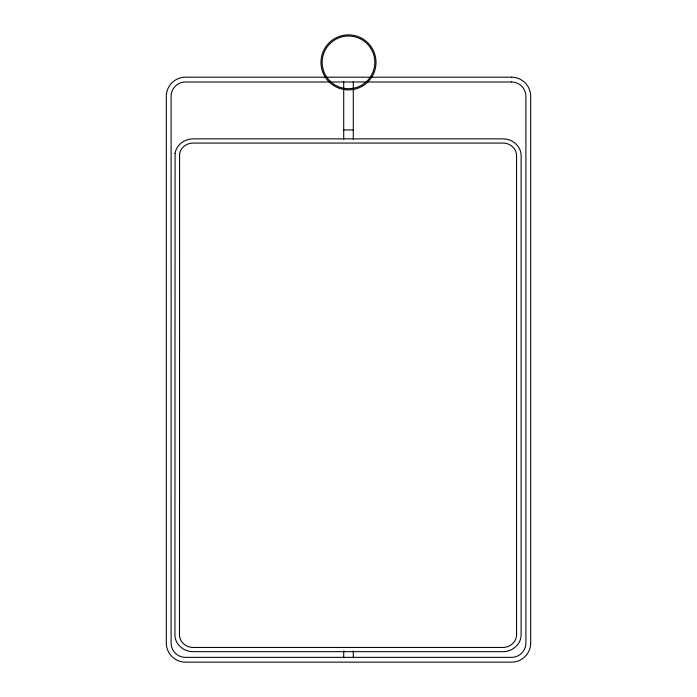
<?xml version="1.0" encoding="UTF-8"?>
<svg xmlns="http://www.w3.org/2000/svg" width="697" height="697" viewBox="0 0 697 697"><rect width="100%" height="100%" fill="white"/><g stroke="black" fill="none" stroke-linecap="round" stroke-linejoin="round"><path stroke-width="1.05" d="M343.708 129.938L353.292 129.938M353.292 81.453L353.292 139.269M353.292 650.832L353.292 657.802M343.708 81.453L343.708 139.269M343.708 650.832L343.708 657.802M175.086 153.479L174.93 634.836C174.825 644.359 183.947 651.895 193.147 651.651L502.894 651.651C512.095 651.895 521.217 644.359 521.112 634.836L521.112 155.675C521.217 146.161 512.095 138.616 502.894 138.86L193.147 138.86C184.705 138.712 176.254 144.889 175.086 153.479M179.599 154.028L179.486 634.836C179.408 641.981 186.247 647.626 193.147 647.443L502.894 647.443C509.795 647.626 516.634 641.981 516.555 634.836L516.555 155.675C516.634 148.539 509.795 142.885 502.894 143.068L193.147 143.068C186.822 142.955 180.479 147.581 179.599 154.028M511.52 77.193L185.48 77.193A19.176 19.176 0 0 0 166.304 96.369L166.304 642.974A19.176 19.176 0 0 0 185.48 662.15L511.52 662.15A19.176 19.176 0 0 0 530.696 642.974L530.696 96.369A19.176 19.176 0 0 0 511.52 77.193M511.52 81.985L185.48 81.985A14.384 14.384 0 0 0 171.096 96.369L171.096 642.974A14.384 14.384 0 0 0 185.48 657.358L511.52 657.358A14.384 14.384 0 0 0 525.904 642.974L525.904 96.369A14.384 14.384 0 0 0 511.52 81.985M329.881 80.991A26.329 26.329 0 0 0 373.932 69.186A26.329 26.329 0 0 0 341.687 36.941A26.329 26.329 0 0 0 329.881 80.991M329.036 81.837A27.523 27.523 0 0 0 375.082 69.491A27.523 27.523 0 0 0 341.373 35.791A27.523 27.523 0 0 0 329.036 81.837"/></g></svg>
